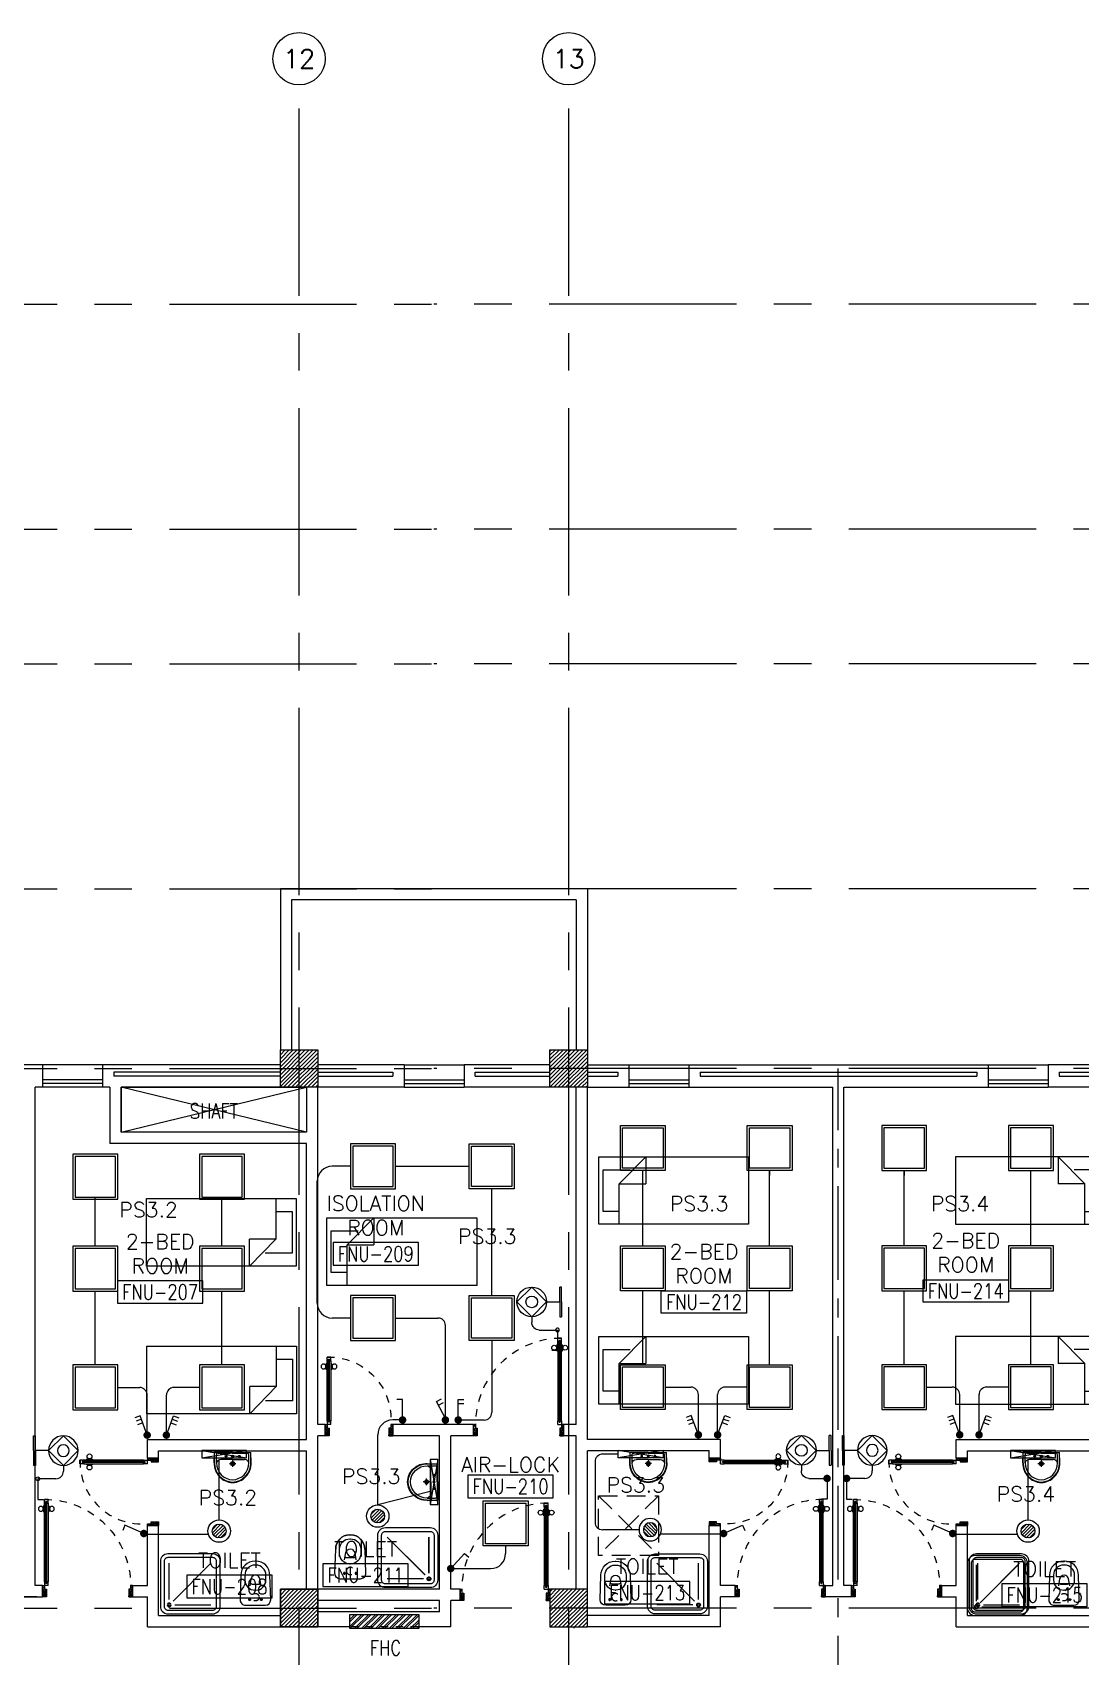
# Model space of a CAD drawing. Extents: x 0 to 92.9, y -1.3 to 78.2.
# Drawn here: x 18.84 to 32.84, y 56.51 to 78.19 of the extents above; entities that cross this region are included whole.
import ezdxf
from ezdxf.enums import TextEntityAlignment as Align

# ---------------------------------------------------------------- set-up
doc = ezdxf.new("R2010")
doc.units = 0
doc.header["$MEASUREMENT"] = 0
for name, pattern in [('CENTER', [2, 1.25, -0.25, 0.25, -0.25]), ('CENTERX2', [4, 2.5, -0.5, 0.5, -0.5]), ('DASHED', [0.75, 0.5, -0.25]), ('HIDDEN', [0.375, 0.25, -0.125]), ('HIDDEN2', [0.1875, 0.125, -0.0625])]:
    doc.linetypes.add(name, pattern=pattern)
doc.layers.get('0').update_dxf_attribs({"color": 11, "linetype": 'CONTINUOUS'})
for name, color, linetype in [('AX', 11, 'CONTINUOUS'), ('AX-CR', 11, 'CONTINUOUS'), ('AX-TXT', 11, 'CONTINUOUS'), ('AXES', 11, 'CENTERX2'), ('AXES1', 11, 'CENTER'), ('COL', 11, 'CONTINUOUS'), ('DOOR', 11, 'CONTINUOUS'), ('E-CLINE', 2, 'CONTINUOUS'), ('E-LEGEND', 3, 'CONTINUOUS'), ('E-LITE', 4, 'CONTINUOUS'), ('E-SWITCH', 4, 'CONTINUOUS'), ('E-SWITCHS', 4, 'CONTINUOUS'), ('E-TEXT', 4, 'CONTINUOUS'), ('FHC', 11, 'CONTINUOUS'), ('FIX', 11, 'CONTINUOUS'), ('FUR', 11, 'CONTINUOUS'), ('HAT', 11, 'CONTINUOUS'), ('INSUL', 11, 'CONTINUOUS'), ('PROJ-L', 11, 'CONTINUOUS'), ('RM-BOX', 11, 'CONTINUOUS'), ('RM-NAME', 11, 'CONTINUOUS'), ('RM-NO', 11, 'CONTINUOUS'), ('SHAFT', 11, 'CONTINUOUS'), ('WALL', 11, 'CONTINUOUS'), ('WIN', 11, 'CONTINUOUS')]:
    doc.layers.add(name, color=color, linetype=linetype)
doc.styles.add('ROMANS', font='ROMANS.shx', dxfattribs={"width": 0.6})

# ---------------------------------------------------------------- blocks, each defined once
blk = doc.blocks.new('L42')
at = {"layer": 'E-LITE'}
for p, q in [((0.3, 0.3), (-0.3, 0.3)), ((-0.3, 0.3), (-0.3, -0.3)), ((0.3, -0.3), (0.3, 0.3)), ((-0.3, -0.3), (0.3, -0.3))]:
    blk.add_line(p, q, dxfattribs=at)
at = {"layer": 'E-LITE', "color": 8}
blk.add_lwpolyline([(-0.27, 0.27), (-0.27, -0.27), (0.27, -0.27), (0.27, 0.27)], close=True, dxfattribs=at)
blk = doc.blocks.new('1G1W')
for p, q in [((0, 0), (0.55, 0)), ((0.55, 0), (0.55, -0.15))]:
    blk.add_line(p, q)
at = {"const_width": 0.1}
blk.add_lwpolyline([(-0.05, 0, 1), (0.05, 0, 1)], format="xyb", close=True, dxfattribs=at)
blk = doc.blocks.new('MR20')
at = {"layer": 'E-LITE'}
for p, q in [((-300, 100), (-300, 0)), ((-300, 100), (-300, 0)), ((-300, 0), (300, 0)), ((-300, 0), (300, 0)), ((-300, 0), (300, 0)), ((-300, 0), (-300, 0)), ((300, 0), (300, 100)), ((300, 0), (300, 100)), ((300, 0), (300, 0))]:
    blk.add_line(p, q, dxfattribs=at)
at = {"layer": 'E-LITE', "color": 3}
blk.add_line((300, 100), (-300, 100), dxfattribs=at)
at = {"layer": 'E-LITE', "color": 8}
for p, q in [((300, 0), (-300, 100)), ((300, 100), (-300, 0))]:
    blk.add_line(p, q, dxfattribs=at)
blk = doc.blocks.new('AXU')
at = {"layer": 'AX-CR'}
blk.add_circle((0, 350), 350, dxfattribs=at)
at = {"layer": 'AX-TXT', "style": 'ROMANS'}
blk.add_attdef('AX', text='', height=250, dxfattribs=at).set_placement((0, 350), align=Align.MIDDLE)
blk = doc.blocks.new('*X52')
at = {"color": 0}
for p, q in [((84179, 177093), (84676, 177590)), ((84179, 177146), (84623, 177590)), ((84179, 177199), (84570, 177590)), ((84179, 177252), (84517, 177590)), ((84179, 177305), (84464, 177590)), ((84179, 177358), (84411, 177590)), ((84179, 177411), (84358, 177590)), ((84179, 177464), (84305, 177590)), ((84179, 177517), (84252, 177590)), ((84179, 177570), (84199, 177590)), ((84229, 177090), (84679, 177540)), ((84282, 177090), (84679, 177487)), ((84335, 177090), (84679, 177434)), ((84388, 177090), (84679, 177381)), ((84441, 177090), (84679, 177328)), ((84494, 177090), (84679, 177275)), ((84547, 177090), (84679, 177222)), ((84600, 177090), (84679, 177169)), ((84653, 177090), (84679, 177116))]:
    blk.add_line(p, q, dxfattribs=at)
blk = doc.blocks.new('*X55')
at = {"color": 0}
for p, q in [((84179, 169934), (84635, 170390)), ((84179, 169987), (84582, 170390)), ((84179, 170040), (84529, 170390)), ((84179, 170093), (84476, 170390)), ((84179, 170146), (84423, 170390)), ((84179, 170199), (84370, 170390)), ((84179, 170252), (84317, 170390)), ((84179, 170305), (84264, 170390)), ((84179, 170358), (84211, 170390)), ((84188, 169890), (84679, 170381)), ((84241, 169890), (84679, 170328)), ((84294, 169890), (84679, 170274)), ((84347, 169890), (84679, 170221)), ((84401, 169890), (84679, 170168)), ((84454, 169890), (84679, 170115)), ((84507, 169890), (84679, 170062)), ((84560, 169890), (84679, 170009)), ((84613, 169890), (84679, 169956)), ((84666, 169890), (84679, 169903))]:
    blk.add_line(p, q, dxfattribs=at)
blk = doc.blocks.new('COL50')
at = {"layer": 'COL'}
blk.add_lwpolyline([(-250, 250), (-250, -250), (250, -250), (250, 250)], close=True, dxfattribs=at)
blk = doc.blocks.new('*X53')
at = {"color": 0}
for p, q in [((80579, 177099), (81070, 177590)), ((80579, 177152), (81017, 177590)), ((80579, 177205), (80964, 177590)), ((80579, 177258), (80911, 177590)), ((80579, 177311), (80858, 177590)), ((80579, 177364), (80804, 177590)), ((80579, 177417), (80751, 177590)), ((80579, 177471), (80698, 177590)), ((80579, 177524), (80645, 177590)), ((80579, 177577), (80592, 177590)), ((80623, 177090), (81079, 177546)), ((80676, 177090), (81079, 177493)), ((80729, 177090), (81079, 177440)), ((80782, 177090), (81079, 177387)), ((80835, 177090), (81079, 177334)), ((80888, 177090), (81079, 177281)), ((80941, 177090), (81079, 177228)), ((80994, 177090), (81079, 177175)), ((81047, 177090), (81079, 177122))]:
    blk.add_line(p, q, dxfattribs=at)
blk = doc.blocks.new('*X54')
at = {"color": 0}
for p, q in [((80579, 169940), (81029, 170390)), ((80579, 169993), (80976, 170390)), ((80579, 170046), (80923, 170390)), ((80579, 170099), (80870, 170390)), ((80579, 170152), (80817, 170390)), ((80579, 170205), (80764, 170390)), ((80579, 170258), (80711, 170390)), ((80579, 170311), (80658, 170390)), ((80579, 170364), (80605, 170390)), ((80582, 169890), (81079, 170387)), ((80635, 169890), (81079, 170334)), ((80688, 169890), (81079, 170281)), ((80741, 169890), (81079, 170228)), ((80794, 169890), (81079, 170175)), ((80847, 169890), (81079, 170122)), ((80900, 169890), (81079, 170069)), ((80953, 169890), (81079, 170016)), ((81006, 169890), (81079, 169963)), ((81059, 169890), (81079, 169910))]:
    blk.add_line(p, q, dxfattribs=at)
blk = doc.blocks.new('RM1')
at = {"layer": 'RM-BOX'}
blk.add_lwpolyline([(570, -200), (-570, -200), (-570, -500), (570, -500)], close=True, dxfattribs=at)
at = {"layer": 'RM-NAME', "style": 'ROMANS'}
for tag, p in [('ROOMNAME1', (0, 324)), ('ROOMNAME2', (0, 0))]:
    blk.add_attdef(tag, text='', height=200, dxfattribs=at).set_placement(p, align=Align.MIDDLE)
at = {"layer": 'RM-NO', "style": 'ROMANS', "width": 0.8}
blk.add_attdef('ROOMNO', text='', height=200, dxfattribs=at).set_placement((0, -350), align=Align.MIDDLE)
blk = doc.blocks.new('AH20A')
at = {"layer": 'FUR'}
for p, q in [((0, 0.5), (0, -0.5)), ((1, 0.5), (0, 0.5)), ((0.136, 0.5), (0.136, -0.099)), ((1, -0.5), (1, 0.5)), ((0.136, 0.311), (0.028, 0.311)), ((0.028, 0.311), (0.028, -0.309)), ((0.136, -0.099), (0.313, -0.5)), ((0.136, -0.099), (0.313, -0.099)), ((0.313, -0.5), (0.313, -0.099)), ((0.028, -0.309), (0.208, -0.309)), ((0, -0.5), (1, -0.5))]:
    blk.add_line(p, q, dxfattribs=at)
blk = doc.blocks.new('DOOR90')
at = {"layer": 'DOOR', "linetype": 'ByBlock'}
for p, q in [((0, 0), (-150, 0)), ((-200, -25), (-1000, -25)), ((-200, -42), (-1000, -42)), ((-200, -58), (-1000, -58)), ((-1000, -75), (-200, -75))]:
    blk.add_line(p, q, dxfattribs=at)
at = {"layer": 'DOOR', "color": 0, "linetype": 'ByBlock'}
for p, q in [((-150, 0), (-150, -25)), ((-150, 0), (0, 0)), ((0, -50), (0, 0)), ((-1050, -25), (-1050, -75)), ((-1050, -75), (-1050, -25)), ((-1000, -25), (-1050, -25)), ((-1000, -75), (-1050, -75)), ((-1020, -42), (-1020, -58)), ((-1000, -42), (-1020, -42)), ((-1000, -58), (-1020, -58)), ((-1000, -25), (-1000, -42)), ((-1000, -58), (-1000, -75)), ((-968, -25), (-968, -18)), ((-878, -18), (-968, -18)), ((-968, -75), (-968, -82)), ((-878, -82), (-968, -82)), ((-955, -18), (-955, -9)), ((-955, -9), (-890, -9)), ((-955, -18), (-890, -18)), ((-955, -82), (-955, -91)), ((-955, -82), (-890, -82)), ((-955, -91), (-890, -91)), ((-890, -18), (-890, -9)), ((-890, -82), (-890, -91)), ((-878, -25), (-878, -18)), ((-878, -75), (-878, -82)), ((-200, -42), (-200, -25)), ((-200, -25), (-150, -25)), ((-180, -42), (-200, -42)), ((-200, -75), (-200, -58)), ((-200, -58), (-180, -58)), ((-150, -75), (-200, -75)), ((-180, -58), (-180, -42)), ((-150, -75), (-150, -25)), ((-150, -25), (-100, -25)), ((-100, -25), (-100, -50)), ((-100, -50), (0, -50)), ((-100, -850), (0, -850)), ((-100, -875), (-100, -850)), ((0, -850), (0, -900)), ((-150, -900), (-150, -875)), ((-150, -875), (-100, -875)), ((0, -900), (-150, -900)), ((-150, -900), (0, -900))]:
    blk.add_line(p, q, dxfattribs=at)
at = {"layer": 'DOOR', "color": 9, "linetype": 'ByBlock'}
for p, q in [((0, -50), (-114, 0)), ((0, -50), (-40, 0)), ((0, -50), (-100, -37)), ((0, -850), (-114, -900)), ((0, -850), (-100, -863)), ((0, -850), (-40, -900))]:
    blk.add_line(p, q, dxfattribs=at)
at = {"layer": 'DOOR', "color": 0, "linetype": 'ByBlock'}
for centre in [(-923, 24), (-923, -124)]:
    blk.add_circle(centre, 32.4, dxfattribs=at)
at = {"layer": 'DOOR', "color": 9, "linetype": 'ByBlock'}
for centre, radius, start, end in [((0, -50), 74.4, 137.7764, 180), ((0, -50), 54.4, 113.2074, 180), ((0, -50), 154, 161.1053, 166.2858), ((0, -50), 134, 158.1598, 169.28), ((0, -50), 114, 154.0838, 167.3774), ((0, -50), 94.4, 148.0182, 180), ((0, -50), 34.4, 90, 180), ((0, -50), 14.4, 90, 180), ((0, -850), 94.4, 180, 211.9818), ((0, -850), 74.4, 180, 222.2236), ((0, -850), 54.4, 180, 246.7926), ((0, -850), 34.4, 180, 270), ((0, -850), 14.4, 180, 270), ((0, -850), 154, 193.7142, 198.8947), ((0, -850), 134, 190.72, 201.8402)]:
    blk.add_arc(centre, radius, start, end, dxfattribs=at)
at = {"layer": 'DOOR', "linetype": 'HIDDEN', "ltscale": 0.5}
blk.add_arc((-222, -50), 828, 178.2701, 275.003, dxfattribs=at)
blk = doc.blocks.new('DOOR100')
at = {"layer": 'DOOR', "color": 0, "linetype": 'ByBlock'}
for p, q in [((-76, 1251), (-76, 1301)), ((-76, 1301), (-26, 1301)), ((-26, 1301), (-76, 1301)), ((-26, 1251), (-26, 1301)), ((-92, 1206), (-92, 1141)), ((-83, 1206), (-92, 1206)), ((-83, 1141), (-92, 1141)), ((-83, 1129), (-83, 1219)), ((-76, 1219), (-83, 1219)), ((-83, 1206), (-83, 1141)), ((-76, 1129), (-83, 1129)), ((-59, 1251), (-76, 1251)), ((-59, 1251), (-59, 1271)), ((-43, 1271), (-59, 1271)), ((-43, 1251), (-43, 1271)), ((-26, 1251), (-43, 1251)), ((-26, 1219), (-19, 1219)), ((-26, 1129), (-19, 1129)), ((-19, 1129), (-19, 1219)), ((-19, 1206), (-19, 1141)), ((-19, 1206), (-10, 1206)), ((-19, 1141), (-10, 1141)), ((-10, 1206), (-10, 1141)), ((-1201, 0), (-1201, 150)), ((-1201, 150), (-1176, 150)), ((-1201, 150), (-1201, 0)), ((-1151, 0), (-1201, 0)), ((-1176, 150), (-1176, 100)), ((-1176, 100), (-1151, 100)), ((-1151, 100), (-1151, 0)), ((-76, 200), (-59, 200)), ((-76, 150), (-76, 200)), ((-76, 150), (-26, 150)), ((-59, 200), (-59, 180)), ((-59, 180), (-43, 180)), ((-51, 100), (-51, 0)), ((-26, 100), (-51, 100)), ((-51, 0), (-1, 0)), ((-43, 200), (-26, 200)), ((-43, 180), (-43, 200)), ((-26, 200), (-26, 150)), ((-1, 150), (-26, 150)), ((-26, 150), (-26, 100)), ((-1, 150), (-1, 0))]:
    blk.add_line(p, q, dxfattribs=at)
at = {"layer": 'DOOR', "linetype": 'ByBlock'}
for p, q in [((-76, 1251), (-76, 200)), ((-59, 200), (-59, 1251)), ((-43, 200), (-43, 1251)), ((-26, 200), (-26, 1251))]:
    blk.add_line(p, q, dxfattribs=at)
at = {"layer": 'DOOR', "color": 9, "linetype": 'ByBlock'}
for p, q in [((-1151, 0), (-1201, 114)), ((-1151, 0), (-1201, 40)), ((-1151, 0), (-1164, 100)), ((-51, 0), (-1, 114)), ((-51, 0), (-38, 100)), ((-51, 0), (-1, 40))]:
    blk.add_line(p, q, dxfattribs=at)
at = {"layer": 'DOOR', "color": 0, "linetype": 'ByBlock'}
for centre in [(-125, 1174), (22, 1174)]:
    blk.add_circle(centre, 32.4, dxfattribs=at)
at = {"layer": 'DOOR', "linetype": 'HIDDEN', "ltscale": 0.5}
blk.add_arc((-27, 152), 1149, 89.961, 180.0931, dxfattribs=at)
at = {"layer": 'DOOR', "color": 9, "linetype": 'ByBlock'}
for centre, radius, start, end in [((-1151, 0), 154, 103.7142, 108.8947), ((-1151, 0), 134, 100.72, 111.8402), ((-1151, 0), 94.4, 90, 121.9818), ((-1151, 0), 74.4, 90, 132.2236), ((-1151, 0), 54.4, 90, 156.7926), ((-1151, 0), 34.4, 90, 180), ((-1151, 0), 14.4, 90, 180), ((-51, 0), 94.4, 58.0182, 90), ((-51, 0), 74.4, 47.7764, 90), ((-51, 0), 54.4, 23.2074, 90), ((-51, 0), 34.4, 0, 90), ((-51, 0), 14.4, 0, 90), ((-51, 0), 134, 68.1598, 79.28), ((-51, 0), 114, 64.0838, 77.3774), ((-51, 0), 154, 71.1053, 76.2858)]:
    blk.add_arc(centre, radius, start, end, dxfattribs=at)
blk = doc.blocks.new('SHR1')
at = {"layer": 'FIX'}
for p, q in [((-196, 196), (-700, 700)), ((-143, 218), (-143, 700)), ((-218, 143), (-700, 143))]:
    blk.add_line(p, q, dxfattribs=at)
for points in [[(-825, 125), (-825, 725, -0.414214), (-725, 825), (-125, 825, -0.414214), (-25, 725), (-25, 125, -0.414214), (-125, 25), (-725, 25, -0.414214)], [(-775, 125), (-775, 725, -0.414214), (-725, 775), (-125, 775, -0.414214), (-75, 725), (-75, 125, -0.414214), (-125, 75), (-725, 75, -0.414214)]]:
    blk.add_lwpolyline(points, format="xyb", close=True, dxfattribs=at)
for radius in [25, 15]:
    blk.add_circle((-143, 143), radius, dxfattribs=at)
blk = doc.blocks.new('LAV1')
at = {"layer": 'FIX', "linetype": 'DASHED', "lineweight": 20, "ltscale": 0.05}
for p, q in [((0, 170), (0, 270)), ((0, 170), (0, 270)), ((50, 220), (-50, 220))]:
    blk.add_line(p, q, dxfattribs=at)
at = {"layer": 'FIX', "linetype": 'ByBlock', "ltscale": 0.3}
for p, q in [((-280, 210), (-275, 50)), ((-245, 210), (-245, 85)), ((0, 60), (-220, 60)), ((0, 60), (220, 60)), ((245, 210), (245, 85)), ((280, 210), (275, 50))]:
    blk.add_line(p, q, dxfattribs=at)
at = {"layer": 'FIX', "linetype": 'Continuous', "lineweight": 20}
for p, q in [((-275, 210), (-275, 50)), ((0, 50), (-275, 50)), ((0, 50), (-252, 50)), ((0, 155), (-181, 155)), ((0, 155), (181, 155)), ((0, 50), (275, 50)), ((0, 50), (252, 50)), ((275, 210), (275, 50))]:
    blk.add_line(p, q, dxfattribs=at)
at = {"layer": 'FIX', "lineweight": 20}
for p, q in [((16, 107), (-15, 107)), ((0, 92), (0, 123))]:
    blk.add_line(p, q, dxfattribs=at)
for centre, radius in [((0, 220), 29.5), ((0, 220), 22.5), ((0, 107), 15.5)]:
    blk.add_circle(centre, radius, dxfattribs=at)
at = {"layer": 'FIX', "linetype": 'HIDDEN', "lineweight": 20, "ltscale": 0.05}
for centre in [(-100, 107), (100, 107)]:
    blk.add_circle(centre, 12.4, dxfattribs=at)
at = {"layer": 'FIX', "linetype": 'ByBlock', "ltscale": 0.3}
for centre, radius, start, end in [((7, 220), 287, 91.3776, 182.0064), ((-7, 220), 287, 357.9936, 88.6224), ((-220, 85), 24.9, 179.7021, 269.9486), ((220, 85), 24.9, 270.0514, 0.2979)]:
    blk.add_arc(centre, radius, start, end, dxfattribs=at)
at = {"layer": 'FIX', "linetype": 'Continuous', "lineweight": 20}
for centre, radius, start, end in [((8, 217), 283, 91.6988, 181.351), ((-8, 217), 283, 358.649, 88.3012), ((8, 212), 253, 91.7328, 180.4884), ((-8, 212), 253, 359.5116, 88.2672), ((-179, 222), 66.9, 190.2006, 268.0786), ((179, 222), 66.9, 271.9214, 349.7994)]:
    blk.add_arc(centre, radius, start, end, dxfattribs=at)
blk = doc.blocks.new('WC1')
at = {"layer": 'FIX', "lineweight": 20}
for p, q in [((-727, 5), (-727, -5)), ((-674, 5), (-674, -5)), ((-534, 24), (-540, 0)), ((-540, 0), (-534, -24)), ((-210, 204), (-538, 194)), ((-475, 141), (-538, 141)), ((-395, 76), (-490, 60)), ((-339, 5), (-339, -5)), ((-137, 0), (-137, 131)), ((-137, -131), (-137, 0)), ((-538, -141), (-475, -141)), ((-538, -194), (-210, -204)), ((-490, -60), (-395, -76)), ((-213, -204), (-210, -204))]:
    blk.add_line(p, q, dxfattribs=at)
at = {"layer": 'FIX', "linetype": 'Continuous', "lineweight": 20}
blk.add_line((-420, -47), (-420, 45), dxfattribs=at)
at = {"layer": 'FIX', "linetype": 'HIDDEN2', "lineweight": 20, "ltscale": 0.3}
blk.add_circle((-245, 0), 49.8, dxfattribs=at)
at = {"layer": 'FIX', "linetype": 'HIDDEN', "lineweight": 20, "ltscale": 0.05}
for centre in [(-213, 78), (-213, -77)]:
    blk.add_circle(centre, 11.6, dxfattribs=at)
at = {"layer": 'FIX', "lineweight": 20}
for centre, radius, start, end in [((-538, 5), 189, 90, 180), ((-538, 5), 136, 90, 180), ((-473, -7), 68.2, 128.9242, 152.8468), ((-464, -18), 82, 108.496, 128.9242), ((-475, 5), 136, 360, 90), ((-210, 131), 73, 360, 90), ((-538, -5), 189, 180, 270), ((-538, -5), 136, 180, 270), ((-473, 7), 68.2, 207.1532, 231.0758), ((-464, 18), 82, 231.0758, 251.504), ((-475, -5), 136, 270, 0), ((-210, -131), 73, 270, 0)]:
    blk.add_arc(centre, radius, start, end, dxfattribs=at)
at = {"layer": 'FIX', "linetype": 'Continuous', "lineweight": 20}
for centre, start, end in [((-443, 46), 357.6662, 91.6121), ((-442, -46), 268.3879, 2.3338)]:
    blk.add_arc(centre, 22.3, start, end, dxfattribs=at)
blk = doc.blocks.new('*X49')
at = {"color": 0}
for p, q in [((21548.527, 18540.142), (21548.801, 18540.415)), ((21548.529, 18539.966), (21548.977, 18540.414)), ((21548.584, 18539.845), (21549.098, 18540.359)), ((21548.672, 18539.756), (21549.187, 18540.271)), ((21548.793, 18539.7), (21549.243, 18540.15)), ((21548.966, 18539.696), (21549.246, 18539.977))]:
    blk.add_line(p, q, dxfattribs=at)
blk = doc.blocks.new('SPOT')
at = {"layer": 'E-LITE'}
for radius in [0.6, 0.369]:
    blk.add_circle((0, 0), radius, dxfattribs=at)
at = {"layer": 'E-LITE', "color": 8}
blk.add_blockref('*X49', (-21548.886, -18540.056), dxfattribs=at)
blk = doc.blocks.new('NL')
at = {"layer": 'E-LEGEND'}
blk.add_line((0, -193), (25, -193), dxfattribs=at)
at = {"layer": 'E-LITE'}
for p, q in [((0, 5), (0, 203)), ((25, 203), (0, 203)), ((0, 5), (0, -193)), ((25, 5), (25, 203)), ((25, 5), (25, -193))]:
    blk.add_line(p, q, dxfattribs=at)
at = {"layer": 'E-LITE', "color": 2}
blk.add_line((201, 5), (25, 5), dxfattribs=at)
at = {"layer": 'E-LITE', "color": 5}
blk.add_circle((398, 5), 198, dxfattribs=at)
at = {"layer": 'E-SWITCH', "color": 2}
for p, q in [((201, 5), (398, 203)), ((398, -193), (201, 5)), ((398, 203), (596, 5)), ((596, 5), (398, -193))]:
    blk.add_line(p, q, dxfattribs=at)
at = {"layer": 'E-SWITCH'}
blk.add_circle((398, 5), 78.5, dxfattribs=at)

msp = doc.modelspace()

# ---------------------------------------------------------------- hatches: boundary and pattern name
at = {"layer": 'FHC', "linetype": 'ByBlock', "ltscale": 0.3}
h = msp.add_hatch(dxfattribs=at)
h.set_pattern_fill('ANSI32', color=11, scale=0.175, style=0)
h.set_pattern_definition([(45, (-209.115216, 25.8316), (-0.046403883, 0.046403883), []), (45, (-209.08428, 25.8316), (-0.046403883, 0.046403883), [])])
h.paths.add_polyline_path([(24.001, 56.883), (24.001, 57.073), (23.081, 57.073), (23.081, 56.883)])
h.paths.add_polyline_path([(22.868, 56.461), (22.868, 56.882), (23.131, 56.882), (23.131, 56.461)], flags=9)

# ---------------------------------------------------------------- linework, layer by layer
at = {"layer": 'AXES'}
for p, q in [((22.403, -1.327), (22.403, 77.486)), ((26.003, -1.327), (26.003, 77.486)), ((0.672, 74.558), (24.203, 74.558)), ((92.243, 74.558), (24.203, 74.558)), ((0.672, 71.558), (24.203, 71.558)), ((92.243, 71.558), (24.203, 71.558)), ((0.672, 69.758), (24.203, 69.758)), ((92.243, 69.758), (24.203, 69.758)), ((0.672, 66.758), (24.203, 66.758)), ((92.243, 66.758), (24.203, 66.758)), ((0.672, 64.358), (24.203, 64.358)), ((0.672, 64.358), (24.203, 64.358)), ((92.243, 64.358), (24.203, 64.358)), ((0.672, 57.158), (24.203, 57.158)), ((92.243, 57.158), (24.203, 57.158))]:
    msp.add_line(p, q, dxfattribs=at)
at = {"layer": 'AXES1'}
msp.add_line((29.603, 5.538), (29.603, 64.358), dxfattribs=at)
at = {"layer": 'COL'}
for points in [[(22.153, 64.108), (22.153, 64.608), (22.653, 64.608), (22.653, 64.108)], [(25.753, 64.108), (25.753, 64.608), (26.253, 64.608), (26.253, 64.108)]]:
    msp.add_lwpolyline(points, close=True, dxfattribs=at)
at = {"layer": 'E-CLINE', "color": 4}
for p, q in [((23.091, 63.054), (22.846, 63.054)), ((28.685, 62.999), (28.685, 62.931)), ((30.482, 62.999), (30.482, 62.931)), ((22.646, 61.229), (22.646, 62.854)), ((24.976, 61.329), (24.976, 62.754)), ((23.091, 61.029), (22.846, 61.029)), ((24.155, 58.713), (23.453, 58.536)), ((25.161, 57.987), (25.161, 57.885)), ((24.428, 57.685), (24.961, 57.685))]:
    msp.add_line(p, q, dxfattribs=at)
at = {"layer": 'E-CLINE', "color": 4, "linetype": 'ByBlock'}
for p, q in [((23.691, 63.054), (24.676, 63.054)), ((26.993, 61.992), (26.993, 62.999)), ((28.685, 61.992), (28.685, 62.999)), ((30.482, 61.992), (30.482, 62.999)), ((32.174, 61.992), (32.174, 62.999)), ((19.682, 61.988), (19.682, 62.644)), ((21.374, 61.988), (21.374, 62.644)), ((19.682, 60.402), (19.682, 61.388)), ((21.374, 60.402), (21.374, 61.388)), ((26.993, 60.406), (26.993, 61.392)), ((28.685, 60.406), (28.685, 61.392)), ((30.482, 60.406), (30.482, 61.392)), ((32.174, 60.406), (32.174, 61.392)), ((26.664, 59.212), (26.455, 59.212)), ((21.336, 58.336), (21.336, 59.134)), ((26.355, 59.112), (26.355, 58.304)), ((32.136, 58.336), (32.136, 59.134)), ((26.942, 58.204), (26.455, 58.204))]:
    msp.add_line(p, q, dxfattribs=at)
at = {"layer": 'E-CLINE', "color": 4}
for centre, start, end in [((22.846, 62.854), 90, 180), ((22.846, 61.229), 180, 270), ((24.961, 57.885), 270, 0)]:
    msp.add_arc(centre, 0.2, start, end, dxfattribs=at)
at = {"layer": 'E-CLINE', "color": 4, "linetype": 'ByBlock'}
for centre, start, end in [((26.455, 59.112), 90, 180), ((26.455, 58.304), 180, 270)]:
    msp.add_arc(centre, 0.1, start, end, dxfattribs=at)
at = {"layer": 'E-LITE'}
for p, q in [((25.51, 61.046), (25.51, 60.969)), ((25.61, 60.869), (25.853, 60.869)), ((19.257, 59.061), (19.257, 58.984)), ((29.11, 59.065), (29.11, 58.988)), ((30.057, 59.065), (30.057, 58.988)), ((19.157, 58.884), (18.914, 58.884)), ((29.21, 58.888), (29.453, 58.888)), ((29.957, 58.888), (29.714, 58.888))]:
    msp.add_line(p, q, dxfattribs=at)
at = {"layer": 'E-LITE', "extrusion": (0, 0, -1)}
for centre, major_axis, start_param, end_param in [((25.61, 60.969), (0.0707, 0.0707), 2.356194, 3.926991), ((29.21, 58.988), (-0.0707, 0.0707), 3.926991, 5.497787)]:
    msp.add_ellipse(centre, major_axis=major_axis, ratio=1, start_param=start_param, end_param=end_param, dxfattribs=at)
at = {"layer": 'E-LITE'}
for centre, major_axis, start_param, end_param in [((19.157, 58.984), (-0.0707, 0.0707), 2.356194, 3.926991), ((29.957, 58.988), (0.0707, 0.0707), 3.926991, 5.497787)]:
    msp.add_ellipse(centre, major_axis=major_axis, ratio=1, start_param=start_param, end_param=end_param, dxfattribs=at)
at = {"layer": 'E-SWITCH', "color": 4}
for p, q in [((23.691, 61.029), (24.257, 61.029)), ((24.357, 59.668), (24.357, 60.929)), ((24.976, 60.729), (24.976, 59.766)), ((19.982, 60.102), (20.275, 60.102)), ((21.074, 60.102), (20.732, 60.102)), ((27.293, 60.106), (27.635, 60.106)), ((28.385, 60.106), (28.092, 60.106)), ((30.782, 60.106), (31.124, 60.106)), ((31.874, 60.106), (31.582, 60.106)), ((20.375, 59.466), (20.375, 60.002)), ((20.632, 59.466), (20.632, 60.002)), ((24.239, 59.913), (24.305, 59.949)), ((24.369, 59.671), (24.239, 59.913)), ((24.265, 59.864), (24.332, 59.9)), ((24.528, 59.668), (24.528, 59.943)), ((24.528, 59.943), (24.603, 59.943)), ((24.528, 59.888), (24.603, 59.888)), ((27.735, 59.47), (27.735, 60.006)), ((27.992, 59.47), (27.992, 60.006)), ((31.224, 59.47), (31.224, 60.006)), ((31.482, 59.47), (31.482, 60.006)), ((20.281, 59.724), (20.21, 59.699)), ((20.298, 59.677), (20.227, 59.652)), ((20.315, 59.63), (20.244, 59.605)), ((20.375, 59.466), (20.281, 59.724)), ((20.632, 59.466), (20.726, 59.724)), ((20.692, 59.63), (20.763, 59.605)), ((20.709, 59.677), (20.78, 59.652)), ((20.726, 59.724), (20.797, 59.699)), ((23.76, 59.668), (23.653, 59.668)), ((24.876, 59.666), (24.516, 59.666)), ((27.64, 59.728), (27.57, 59.703)), ((27.658, 59.681), (27.587, 59.656)), ((27.675, 59.634), (27.604, 59.609)), ((27.735, 59.47), (27.64, 59.728)), ((27.992, 59.47), (28.086, 59.728)), ((28.052, 59.634), (28.122, 59.609)), ((28.069, 59.681), (28.14, 59.656)), ((28.086, 59.728), (28.157, 59.703)), ((31.13, 59.728), (31.059, 59.703)), ((31.147, 59.681), (31.077, 59.656)), ((31.164, 59.634), (31.094, 59.609)), ((31.224, 59.47), (31.13, 59.728)), ((31.482, 59.47), (31.576, 59.728)), ((31.541, 59.634), (31.612, 59.609)), ((31.559, 59.681), (31.629, 59.656)), ((31.576, 59.728), (31.646, 59.703)), ((23.453, 58.536), (23.453, 59.468)), ((20.374, 58.143), (21.192, 58.143)), ((28.048, 58.143), (27.229, 58.143)), ((31.174, 58.143), (31.992, 58.143))]:
    msp.add_line(p, q, dxfattribs=at)
at = {"layer": 'E-SWITCH', "color": 4, "const_width": 0.05}
for points in [[(24.357, 59.643, 1), (24.357, 59.693, 1)], [(24.528, 59.643, 1), (24.528, 59.693, 1)], [(20.375, 59.441, -1), (20.375, 59.491, -1)], [(20.632, 59.441, 1), (20.632, 59.491, 1)], [(27.735, 59.445, -1), (27.735, 59.495, -1)], [(27.992, 59.445, 1), (27.992, 59.495, 1)], [(31.224, 59.445, -1), (31.224, 59.495, -1)], [(31.482, 59.445, 1), (31.482, 59.495, 1)]]:
    msp.add_lwpolyline(points, format="xyb", close=True, dxfattribs=at)
at = {"layer": 'E-SWITCH', "color": 4}
for centre, radius, start, end in [((24.257, 60.929), 0.1, 0, 90), ((20.275, 60.002), 0.1, 0, 90), ((20.732, 60.002), 0.1, 90, 180), ((27.635, 60.006), 0.1, 0, 90), ((28.092, 60.006), 0.1, 90, 180), ((31.124, 60.006), 0.1, 0, 90), ((31.582, 60.006), 0.1, 90, 180), ((23.653, 59.468), 0.2, 90, 180), ((24.876, 59.766), 0.1, 270, 0)]:
    msp.add_arc(centre, radius, start, end, dxfattribs=at)
at = {"layer": 'FHC', "color": 250, "linetype": 'HIDDEN', "ltscale": 0.25}
msp.add_line((23.993, 56.908), (23.087, 56.908), dxfattribs=at)
at = {"layer": 'FHC', "linetype": 'ByBlock', "ltscale": 0.3}
msp.add_lwpolyline([(23.081, 57.073), (24.001, 57.073), (24.001, 56.883), (23.081, 56.883)], close=True, dxfattribs=at)
at = {"layer": 'FIX', "lineweight": 20}
msp.add_line((23.081, 58.135), (23.091, 58.135), dxfattribs=at)
at = {"layer": 'FIX'}
for p, q in [((24.085, 57.601), (23.58, 58.106)), ((24.138, 57.623), (24.138, 58.106)), ((24.063, 57.548), (23.58, 57.548))]:
    msp.add_line(p, q, dxfattribs=at)
for points in [[(23.455, 57.531), (23.455, 58.131, -0.414214), (23.555, 58.231), (24.155, 58.231, -0.414214), (24.255, 58.131), (24.255, 57.531, -0.414214), (24.155, 57.431), (23.555, 57.431, -0.414214)], [(23.505, 57.531), (23.505, 58.131, -0.414214), (23.555, 58.181), (24.155, 58.181, -0.414214), (24.205, 58.131), (24.205, 57.531, -0.414214), (24.155, 57.481), (23.555, 57.481, -0.414214)]]:
    msp.add_lwpolyline(points, format="xyb", close=True, dxfattribs=at)
at = {"layer": 'FIX', "lineweight": 20}
msp.add_lwpolyline([(23.29, 57.621), (23.29, 57.618, -0.414214), (23.217, 57.545), (23.086, 57.545), (22.955, 57.545, -0.414214), (22.882, 57.618)], format="xyb", dxfattribs=at)
at = {"layer": 'FIX'}
for radius in [0.025, 0.015]:
    msp.add_circle((24.138, 57.548), radius, dxfattribs=at)
at = {"layer": 'FIX', "lineweight": 20}
for centre, start, end in [((23.081, 57.946), 90, 180), ((23.091, 57.946), 0, 90)]:
    msp.add_arc(centre, 0.189, start, end, dxfattribs=at)
at = {"layer": 'INSUL'}
for p, q in [((22.153, 64.308), (19.928, 64.308)), ((19.928, 64.308), (19.928, 64.258)), ((19.928, 64.308), (19.928, 64.258)), ((22.153, 64.258), (19.928, 64.258)), ((22.653, 64.308), (23.653, 64.308)), ((22.653, 64.258), (23.653, 64.258)), ((23.657, 64.308), (23.657, 64.258)), ((23.657, 64.308), (23.657, 64.258)), ((24.753, 64.258), (24.753, 64.308)), ((24.753, 64.308), (25.753, 64.308)), ((24.753, 64.258), (25.753, 64.258)), ((26.257, 64.308), (26.657, 64.308)), ((26.257, 64.258), (26.657, 64.258)), ((26.657, 64.308), (26.657, 64.258)), ((26.657, 64.308), (26.657, 64.258)), ((27.757, 64.308), (31.453, 64.308)), ((27.757, 64.308), (27.757, 64.258)), ((27.757, 64.258), (31.453, 64.258)), ((31.453, 64.308), (31.453, 64.258)), ((32.553, 64.308), (32.553, 64.258)), ((32.553, 64.308), (32.953, 64.308)), ((32.553, 64.258), (32.953, 64.258))]:
    msp.add_line(p, q, dxfattribs=at)
at = {"layer": 'PROJ-L', "linetype": 'Continuous'}
for p, q in [((22.153, 66.758), (22.153, 64.608)), ((26.253, 66.758), (22.153, 66.758)), ((26.253, 66.758), (22.153, 66.758)), ((22.153, 66.758), (22.153, 64.608)), ((22.303, 66.608), (22.303, 64.608)), ((26.103, 66.608), (22.303, 66.608)), ((26.103, 66.608), (22.303, 66.608)), ((22.303, 66.608), (22.303, 64.608)), ((26.103, 66.608), (26.103, 64.608)), ((26.103, 66.608), (26.103, 64.608)), ((26.253, 66.758), (26.253, 64.608)), ((26.253, 66.758), (26.253, 64.608))]:
    msp.add_line(p, q, dxfattribs=at)
at = {"layer": 'SHAFT', "linetype": 'ByBlock'}
for p, q in [((22.503, 63.508), (20.028, 64.108)), ((20.028, 63.508), (22.503, 64.108))]:
    msp.add_line(p, q, dxfattribs=at)
at = {"layer": 'SHAFT', "linetype": 'HIDDEN'}
for p, q in [((26.403, 58.658), (27.203, 57.858)), ((27.203, 58.658), (26.403, 57.858))]:
    msp.add_line(p, q, dxfattribs=at)
msp.add_lwpolyline([(26.403, 58.658), (27.203, 58.658), (27.203, 57.858), (26.403, 57.858)], close=True, dxfattribs=at)
at = {"layer": 'WALL'}
for p, q in [((18.978, 64.408), (17.253, 64.408)), ((18.978, 64.408), (18.978, 64.108)), ((19.778, 64.408), (19.778, 64.108)), ((22.153, 64.408), (19.778, 64.408)), ((19.778, 64.408), (19.778, 64.108)), ((23.807, 64.408), (22.657, 64.408)), ((23.807, 64.408), (23.807, 64.108)), ((25.757, 64.408), (24.607, 64.408)), ((24.607, 64.408), (24.607, 64.108)), ((26.257, 64.408), (26.807, 64.408)), ((26.807, 64.408), (26.807, 64.108)), ((26.807, 64.408), (26.807, 64.108)), ((27.607, 64.408), (31.603, 64.408)), ((27.607, 64.408), (27.607, 64.108)), ((31.603, 64.408), (31.603, 64.108)), ((32.403, 64.408), (32.403, 64.108)), ((32.953, 64.408), (32.403, 64.408)), ((18.878, 57.458), (18.878, 64.108)), ((18.978, 64.108), (18.878, 64.108)), ((19.878, 64.108), (19.778, 64.108)), ((19.878, 64.108), (19.878, 63.358)), ((22.153, 64.108), (20.028, 64.108)), ((20.028, 64.108), (20.028, 63.508)), ((22.653, 63.358), (22.653, 64.108)), ((23.807, 64.108), (22.657, 64.108)), ((25.757, 64.108), (24.607, 64.108)), ((26.103, 59.608), (26.103, 64.108)), ((26.253, 59.408), (26.253, 64.108)), ((26.257, 64.108), (26.807, 64.108)), ((27.607, 64.108), (29.528, 64.108)), ((29.528, 57.458), (29.528, 64.108)), ((29.678, 57.458), (29.678, 64.108)), ((29.682, 64.108), (31.603, 64.108)), ((32.953, 64.108), (32.403, 64.108)), ((22.503, 63.508), (20.028, 63.508)), ((22.503, 63.358), (19.878, 63.358)), ((22.503, 59.408), (22.503, 63.358)), ((22.653, 59.608), (22.653, 63.358)), ((22.753, 59.458), (22.753, 59.608)), ((22.753, 59.458), (22.753, 59.608)), ((23.653, 59.458), (23.653, 59.608)), ((23.653, 59.458), (23.653, 59.608)), ((20.378, 59.158), (20.378, 59.408)), ((22.653, 57.408), (22.653, 59.458)), ((24.278, 57.408), (24.278, 59.458)), ((24.428, 57.408), (24.428, 59.458)), ((26.103, 57.408), (26.103, 59.458)), ((28.028, 59.158), (28.028, 59.408)), ((31.178, 59.158), (31.178, 59.408)), ((20.528, 59.158), (20.528, 59.258)), ((22.503, 57.408), (22.503, 59.258)), ((26.253, 57.408), (26.253, 59.258)), ((27.878, 59.158), (27.878, 59.258)), ((31.328, 59.158), (31.328, 59.258)), ((20.378, 57.458), (20.378, 58.258)), ((20.528, 57.058), (20.528, 58.258)), ((27.878, 57.058), (27.878, 58.258)), ((28.028, 57.458), (28.028, 58.258)), ((31.178, 57.458), (31.178, 58.258)), ((31.328, 57.058), (31.328, 58.258)), ((18.978, 57.308), (18.978, 57.458)), ((20.178, 57.458), (20.378, 57.458)), ((20.178, 57.308), (20.178, 57.458)), ((28.228, 57.458), (28.028, 57.458)), ((28.228, 57.308), (28.228, 57.458)), ((29.428, 57.308), (29.428, 57.458)), ((29.778, 57.308), (29.778, 57.458)), ((30.978, 57.458), (31.178, 57.458)), ((30.978, 57.308), (30.978, 57.458)), ((20.178, 57.308), (20.378, 57.308)), ((20.378, 56.908), (20.378, 57.308)), ((24.278, 57.108), (24.278, 57.258)), ((24.553, 57.408), (24.428, 57.408)), ((24.428, 56.908), (24.428, 57.258)), ((24.553, 57.258), (24.428, 57.258)), ((24.553, 57.258), (24.553, 57.408)), ((24.553, 57.258), (24.553, 57.408)), ((28.028, 56.908), (28.028, 57.308)), ((28.228, 57.308), (28.028, 57.308)), ((30.978, 57.308), (31.178, 57.308)), ((31.178, 56.908), (31.178, 57.308)), ((24.278, 57.108), (22.653, 57.108)), ((20.378, 56.908), (22.153, 56.908)), ((23.081, 56.908), (22.653, 56.908)), ((24.428, 56.908), (24.001, 56.908)), ((26.078, 56.89), (26.078, 56.908)), ((26.078, 56.89), (26.078, 56.908)), ((28.028, 56.908), (26.253, 56.908)), ((31.178, 56.908), (32.953, 56.908))]:
    msp.add_line(p, q, dxfattribs=at)
at = {"layer": 'WALL', "linetype": 'ByBlock'}
for p, q in [((22.753, 59.608), (22.653, 59.608)), ((22.753, 59.608), (22.653, 59.608)), ((24.733, 59.608), (23.653, 59.608)), ((24.733, 59.458), (24.733, 59.608)), ((25.933, 59.458), (25.933, 59.608)), ((26.103, 59.608), (25.933, 59.608)), ((25.933, 59.458), (25.933, 59.608)), ((20.378, 59.408), (22.503, 59.408)), ((21.296, 59.408), (22.503, 59.408)), ((22.753, 59.458), (22.653, 59.458)), ((22.753, 59.458), (22.653, 59.458)), ((22.753, 59.458), (22.678, 59.458)), ((22.753, 59.458), (22.678, 59.458)), ((24.278, 59.458), (23.653, 59.458)), ((24.278, 59.458), (23.653, 59.458)), ((24.278, 59.458), (23.653, 59.458)), ((24.278, 59.458), (23.653, 59.458)), ((24.733, 59.458), (24.428, 59.458)), ((26.103, 59.458), (25.933, 59.458)), ((28.028, 59.408), (26.253, 59.408)), ((27.468, 59.408), (26.253, 59.408)), ((31.178, 59.408), (33.303, 59.408)), ((20.528, 59.258), (22.503, 59.258)), ((21.296, 59.258), (22.503, 59.258)), ((27.878, 59.258), (26.253, 59.258)), ((27.468, 59.258), (26.253, 59.258)), ((31.328, 59.258), (33.303, 59.258)), ((20.378, 59.158), (20.528, 59.158)), ((28.028, 59.158), (27.878, 59.158)), ((31.178, 59.158), (31.328, 59.158)), ((20.378, 58.258), (20.528, 58.258)), ((28.028, 58.258), (27.878, 58.258)), ((31.178, 58.258), (31.328, 58.258)), ((18.978, 57.458), (18.878, 57.458)), ((29.428, 57.458), (29.528, 57.458)), ((29.778, 57.458), (29.678, 57.458)), ((18.903, 57.308), (18.628, 57.308)), ((18.703, 57.308), (18.978, 57.308)), ((24.278, 57.408), (22.653, 57.408)), ((24.278, 57.258), (22.653, 57.258)), ((29.778, 57.308), (29.428, 57.308)), ((20.528, 57.058), (22.153, 57.058)), ((27.878, 57.058), (26.253, 57.058)), ((31.328, 57.058), (32.953, 57.058))]:
    msp.add_line(p, q, dxfattribs=at)
at = {"layer": 'WALL'}
msp.add_lwpolyline([(20.028, 64.108), (22.503, 64.108), (22.503, 63.508), (20.028, 63.508)], close=True, dxfattribs=at)
at = {"layer": 'WIN'}
for p, q in [((19.778, 64.408), (18.978, 64.408)), ((19.778, 64.408), (19.471, 64.408)), ((23.807, 64.408), (24.607, 64.408)), ((26.807, 64.408), (27.607, 64.408)), ((26.807, 64.408), (27.468, 64.408)), ((31.603, 64.408), (32.403, 64.408)), ((19.778, 64.208), (18.978, 64.208)), ((19.778, 64.158), (18.978, 64.158)), ((19.778, 64.208), (19.471, 64.208)), ((19.778, 64.158), (19.471, 64.158)), ((23.807, 64.208), (24.607, 64.208)), ((23.807, 64.158), (24.607, 64.158)), ((26.807, 64.208), (27.607, 64.208)), ((26.807, 64.208), (27.468, 64.208)), ((26.807, 64.158), (27.607, 64.158)), ((26.807, 64.158), (27.468, 64.158)), ((31.603, 64.208), (32.403, 64.208)), ((31.603, 64.158), (32.403, 64.158)), ((19.778, 64.108), (18.978, 64.108)), ((19.778, 64.108), (19.471, 64.108)), ((23.807, 64.108), (24.607, 64.108)), ((26.807, 64.108), (27.607, 64.108)), ((26.807, 64.108), (27.468, 64.108)), ((31.603, 64.108), (32.403, 64.108))]:
    msp.add_line(p, q, dxfattribs=at)

# ---------------------------------------------------------------- block references
at = {"layer": 'AX', "xscale": 0.001000000003841706, "yscale": 0.000999999996565748, "zscale": 0.001}
for p, values in [((22.403, 77.486), {'AX': '12'}), ((22.403, 77.486), {'AX': '12'}), ((26.003, 77.486), {'AX': '13'}), ((26.003, 77.486), {'AX': '13'})]:
    msp.add_blockref('AXU', p, dxfattribs=at).add_auto_attribs(values)
at = {"layer": 'AXES', "xscale": 0.001000000003841706, "yscale": 0.000999999996565748, "zscale": 0.001}
for p, values in [((22.403, 77.486), {'AX': '12'}), ((22.403, 77.486), {'AX': '12'}), ((26.003, 77.486), {'AX': '13'}), ((26.003, 77.486), {'AX': '13'})]:
    msp.add_blockref('AXU', p, dxfattribs=at).add_auto_attribs(values)
at = {"layer": 'COL', "xscale": 0.001000000003841706, "yscale": 0.000999999996565748, "zscale": 0.001}
for p in [(22.403, 57.158), (22.403, 57.158), (26.003, 57.158)]:
    msp.add_blockref('COL50', p, dxfattribs=at)
at = {"layer": 'COL', "xscale": -0.001000000003841706, "yscale": 0.000999999996565748, "zscale": 0.001, "rotation": 180}
msp.add_blockref('COL50', (22.403, 57.158), dxfattribs=at)
at = {"layer": 'DOOR', "color": 0, "linetype": 'ByBlock', "yscale": 0.000999999996565748, "zscale": 0.001}
for name, p, xscale in [('DOOR100', (25.934, 59.458), 0.001000000003841706), ('DOOR90', (20.528, 59.158), 0.001000000003841706), ('DOOR90', (27.878, 59.158), -0.001000000003841706), ('DOOR90', (31.328, 59.158), 0.001000000003841706), ('DOOR100', (18.978, 57.308), -0.001000000003841706), ('DOOR100', (25.753, 57.258), 0.001000000003841706), ('DOOR100', (29.428, 57.308), 0.001000000003841706), ('DOOR100', (29.778, 57.308), -0.001000000003841706)]:
    msp.add_blockref(name, p, dxfattribs=dict(at, xscale=xscale))
at = {"layer": 'DOOR', "color": 0, "linetype": 'ByBlock', "xscale": -0.000999999996565748, "yscale": 0.000999999996565748, "zscale": 0.001, "rotation": 90}
msp.add_blockref('DOOR90', (22.753, 59.458), dxfattribs=at)
msp.add_blockref('DOOR90', (22.753, 59.458), dxfattribs=at)
at = {"layer": 'E-LITE', "color": 4, "xscale": -1}
for p in [(26.993, 63.299), (28.685, 63.299), (24.976, 63.054), (26.993, 61.692), (28.685, 61.692), (24.976, 61.029), (26.993, 60.106), (28.685, 60.106), (25.161, 58.287)]:
    msp.add_blockref('L42', p, dxfattribs=at)
at = {"layer": 'E-LITE', "color": 4}
for p in [(30.482, 63.299), (32.174, 63.299), (23.391, 63.054), (19.682, 62.914), (21.374, 62.914), (30.482, 61.692), (32.174, 61.692), (19.682, 61.688), (21.374, 61.688), (23.391, 61.029), (19.682, 60.102), (21.374, 60.102), (30.482, 60.106), (32.174, 60.106)]:
    msp.add_blockref('L42', p, dxfattribs=at)
at = {"layer": 'E-LITE'}
for name, p, xscale, yscale, zscale, rotation in [('NL', (25.908, 61.249), 0.001000000003841706, 0.0009999999892897904, 0.001, 180), ('1G1W', (25.853, 60.869), 0.4999999946448952, 0.5000000019208528, 0.5, 270), ('NL', (29.508, 59.268), 0.0009999999892897904, 0.0009999999892897904, 0.001, 180), ('1G1W', (29.453, 58.888), 0.4999999946448952, 0.4999999946448952, 0.5, 270)]:
    msp.add_blockref(name, p, dxfattribs=dict(at, xscale=xscale, yscale=yscale, zscale=zscale, rotation=rotation))
at = {"layer": 'E-LITE', "extrusion": (0, 0, -1)}
for name, p, xscale, yscale, zscale, rotation in [('NL', (-18.858, 59.264), 0.001000000003841706, 0.0009999999892897904, -0.001, 180), ('NL', (-29.658, 59.268), 0.0009999999892897904, 0.0009999999892897904, -0.001, 180), ('1G1W', (-18.914, 58.884), 0.4999999946448952, 0.5000000019208528, -0.5, 270), ('1G1W', (-29.714, 58.888), 0.4999999946448952, 0.4999999946448952, -0.5, 270)]:
    msp.add_blockref(name, p, dxfattribs=dict(at, xscale=xscale, yscale=yscale, zscale=zscale, rotation=rotation))
at = {"layer": 'E-LITE', "color": 4, "yscale": 0.25, "zscale": 0.25}
for p, xscale in [((23.453, 58.386), 0.25), ((21.336, 58.186), 0.25), ((27.092, 58.204), -0.25), ((32.136, 58.186), 0.25)]:
    msp.add_blockref('SPOT', p, dxfattribs=dict(at, xscale=xscale))
at = {"layer": 'E-SWITCH', "color": 4, "yscale": 0.5, "zscale": 0.5}
for p, xscale, rotation in [((23.785, 59.668), -0.5, 270), ((20.33, 58.153), -0.5000000000007923, 336.5431767263067), ((28.071, 58.153), 0.5000000000007923, 23.45682327369335), ((31.13, 58.153), -0.5000000000007923, 336.5431767263067), ((24.428, 57.685), 0.5000000000007923, 47.52210349968676)]:
    msp.add_blockref('1G1W', p, dxfattribs=dict(at, xscale=xscale, rotation=rotation))
at = {"layer": 'E-SWITCHS', "color": 4, "yscale": 0.0009999999892897904, "zscale": 0.001}
for p, xscale, rotation in [((21.403, 59.262), 0.0009999999892897904, 180), ((26.964, 59.262), -0.0009999999892897904, 180), ((32.203, 59.262), 0.0009999999892897904, 180), ((24.255, 58.842), 0.001000000003841706, 89.99999999999999)]:
    msp.add_blockref('MR20', p, dxfattribs=dict(at, xscale=xscale, rotation=rotation))
at = {"layer": 'FIX'}
for name, p, xscale, yscale, zscale, rotation in [('AH20A', (26.406, 62.73), -2, 0.9000000000014552, 2, 180), ('AH20A', (33.166, 62.73), 2, 0.9000000000014552, 2, 180), ('AH20A', (22.775, 61.915), -2, 0.9000000000014552, 2, 180), ('AH20A', (26.406, 60.331), -2, 0.9000000000014552, 2, 180), ('AH20A', (33.166, 60.331), 2, 0.9000000000014552, 2, 180), ('LAV1', (21.516, 59.279), 0.0008800000068731606, 0.000879999999597203, 0.0008800000000000001, 180), ('LAV1', (27.066, 59.279), -0.0008800000068731606, 0.000879999999597203, 0.0008800000000000001, 180), ('LAV1', (32.313, 59.279), 0.0008800000068731606, 0.000879999999597203, 0.0008800000000000001, 180), ('LAV1', (24.299, 58.842), -0.000879999999597203, 0.000879999999597203, 0.0008800000000000001, 90), ('WC1', (23.086, 57.408), -0.000999999996565748, 0.000999999996565748, 0.001, 90), ('WC1', (21.82, 57.058), 0.000999999996565748, 0.000999999996565748, 0.001, 270), ('WC1', (26.628, 57.058), -0.000999999996565748, 0.000999999996565748, 0.001, 90), ('WC1', (32.617, 57.058), 0.000999999996565748, 0.000999999996565748, 0.001, 270)]:
    msp.add_blockref(name, p, dxfattribs=dict(at, xscale=xscale, yscale=yscale, zscale=zscale, rotation=rotation))
at = {"layer": 'FIX', "xscale": -2, "yscale": 0.9000000000014552, "zscale": 2}
for p in [(22.366, 62.172), (22.37, 60.202)]:
    msp.add_blockref('AH20A', p, dxfattribs=at)
at = {"layer": 'HAT', "xscale": 0.001000000003841706, "yscale": 0.000999999996565748, "zscale": 0.001}
for name in ['*X53', '*X52', '*X54', '*X55']:
    msp.add_blockref(name, (-58.426, -112.982), dxfattribs=at)
at = {"layer": 'RM-NO', "xscale": 0.001000000003841706, "yscale": 0.000999999996565748, "zscale": 0.001}
for p, values in [((23.427, 62.235), {'ROOMNO': 'FNU-209', 'ROOMNAME2': 'ROOM', 'ROOMNAME1': 'ISOLATION'}), ((20.548, 61.725), {'ROOMNO': 'FNU-207', 'ROOMNAME2': 'ROOM', 'ROOMNAME1': '2-BED'}), ((21.474, 57.795), {'ROOMNO': 'FNU-208', 'ROOMNAME2': 'TOILET'}), ((23.291, 57.947), {'ROOMNO': 'FNU-211', 'ROOMNAME2': 'TOILET'}), ((27.051, 57.713), {'ROOMNO': 'FNU-213', 'ROOMNAME2': 'TOILET'}), ((32.357, 57.681), {'ROOMNO': 'FNU-215', 'ROOMNAME2': 'TOILET'})]:
    msp.add_blockref('RM1', p, dxfattribs=at).add_auto_attribs(values)
at = {"layer": 'RM-NO'}
ref = msp.add_blockref('RM1', (27.809, 61.592), dxfattribs=dict(at, xscale=-0.001000000003841706, yscale=0.000999999996565748, zscale=0.001))
ref.add_attrib('ROOMNO', 'FNU-212', dxfattribs={"height": 0.2, "style": 'ROMANS', "width": 0.8}).set_placement((27.809, 61.242), align=Align.MIDDLE)
ref.add_attrib('ROOMNAME2', 'ROOM', dxfattribs={"layer": 'RM-NAME', "height": 0.2, "style": 'ROMANS'}).set_placement((27.809, 61.592), align=Align.MIDDLE)
ref.add_attrib('ROOMNAME1', '2-BED', dxfattribs={"layer": 'RM-NAME', "height": 0.2, "style": 'ROMANS'}).set_placement((27.809, 61.916), align=Align.MIDDLE)
ref = msp.add_blockref('RM1', (31.304, 61.739), dxfattribs=dict(at, xscale=-0.001000000003841706, yscale=0.000999999996565748, zscale=0.001))
ref.add_attrib('ROOMNO', 'FNU-214', dxfattribs={"height": 0.2, "style": 'ROMANS', "width": 0.8}).set_placement((31.304, 61.389), align=Align.MIDDLE)
ref.add_attrib('ROOMNAME2', 'ROOM', dxfattribs={"layer": 'RM-NAME', "height": 0.2, "style": 'ROMANS'}).set_placement((31.304, 61.739), align=Align.MIDDLE)
ref.add_attrib('ROOMNAME1', '2-BED', dxfattribs={"layer": 'RM-NAME', "height": 0.2, "style": 'ROMANS'}).set_placement((31.304, 62.063), align=Align.MIDDLE)
ref = msp.add_blockref('RM1', (25.227, 59.131), dxfattribs=dict(at, xscale=0.001000000003841706, yscale=0.000999999996565748, zscale=0.001))
ref.add_attrib('ROOMNO', 'FNU-210', dxfattribs={"height": 0.2, "style": 'ROMANS', "width": 0.8}).set_placement((25.227, 58.781), align=Align.MIDDLE)
ref.add_attrib('ROOMNAME2', 'AIR-LOCK', dxfattribs={"layer": 'RM-NAME', "height": 0.2, "style": 'ROMANS'}).set_placement((25.227, 59.071), align=Align.MIDDLE)
at = {"layer": 'WALL', "yscale": 0.000999999996565748, "zscale": 0.001}
for p, xscale in [((24.28, 57.406), 0.001000000003841706), ((20.526, 57.056), -0.001000000003841706), ((27.88, 57.056), 0.001000000003841706), ((31.323, 57.056), -0.001000000003841706), ((31.303, 57.033), -0.001000000003841706)]:
    msp.add_blockref('SHR1', p, dxfattribs=dict(at, xscale=xscale))

# ---------------------------------------------------------------- texts
at = {"layer": 'E-TEXT', "color": 4, "style": 'ROMANS'}
for s, p in [(' PS3.3', (27.217, 62.455)), (' PS3.4', (30.701, 62.455)), (' PS3.2', (19.866, 62.373)), (' PS3.3', (24.389, 62.02)), (' PS3.3', (22.839, 58.816)), (' PS3.3', (26.372, 58.702)), (' PS3.4', (31.58, 58.579)), (' PS3.2', (20.926, 58.531))]:
    msp.add_text(s, height=0.2, dxfattribs=at).set_placement(p)
at = {"layer": 'FHC', "style": 'ROMANS', "width": 0.8}
msp.add_text('FHC', height=0.2, dxfattribs=at).set_placement((23.348, 56.527))
at = {"layer": 'RM-NAME', "style": 'ROMANS', "width": 0.8}
msp.add_text('SHAFT', height=0.2, dxfattribs=at).set_placement((21.265, 63.79), align=Align.MIDDLE)

doc.saveas('drawing.dxf')
